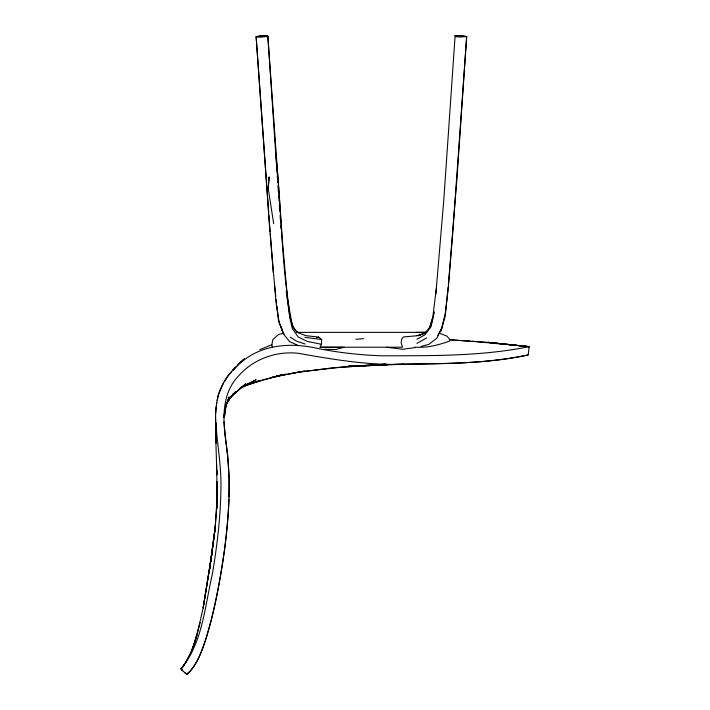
<?xml version="1.0" encoding="UTF-8"?>
<svg xmlns="http://www.w3.org/2000/svg" width="710" height="710" viewBox="0 0 710 710"><rect width="100%" height="100%" fill="white"/><g stroke="black" fill="none" stroke-linecap="round" stroke-linejoin="round"><path stroke-width="1.06" d="M216.949 500.577L217.012 481.38L216.648 508.795L217.136 493.29L216.55 463.399M228.957 499.325C227.111 540.115 220.908 580.709 211.172 620.354C205.607 639.106 201.56 660.513 186.819 674.491L184.76 672.636M228.975 497.115L229.179 478.398L227.653 456.281L225.452 437.6M224.014 417.453L224.12 414.134M216.798 504.863L216.648 508.795L216.985 498.784L215.387 525.782L209.051 572.934L214.819 530.885L216.585 509.247M325.189 349.293L335.723 349.542L344.164 347.243L320.059 347.226L321.417 344.314L321.639 339.495L318.648 337.099L305.504 335.626L296.878 332.12L292.99 326.724L290.062 317.45L287.47 298.67L282.385 240.237L267.848 36.458L264.706 35.544L256.141 36.813L268.726 213.089M215.76 427.668L216.195 443.084C215.796 422.663 212.822 400.413 223.961 382.015C229.321 372.617 237.22 365.064 245.846 358.665C266.241 344.11 292.493 342.93 316.261 348.148C337.64 352.568 359.358 354.956 381.155 355.79C430.553 355.701 480.555 356.509 529.19 346.666L528.178 354.911C487.424 363.777 445.41 363.52 403.91 364.212C368.17 365.526 332.937 359.384 297.898 353.252C275.986 350.98 253.47 359.082 238.808 375.67C221.218 393.535 222.736 420.231 226.099 443.155C231.282 478.504 229.188 514.377 224.555 549.664C220.002 580.212 214.864 610.84 205.474 640.331C200.992 652.348 196.83 665.9 186.801 674.5L188.603 672.45M435.842 294.117L443.777 200.122L455.11 35.784L458.447 35.544L466.621 36.521L457.213 175.246L448.374 284.861M466.727 36.6L460.169 36.982L455.82 36.734L455.066 35.97L458.58 35.5L466.727 36.6L452.643 234.158L448.321 287.63L445.312 313.145L441.638 328.357L436.934 338.102L428.938 344.323L421.021 346.418M268.247 188.576L269.099 177.047L268.247 188.576L273.696 223.685M448.161 287.017L445.232 316.154L441.025 331.082M212.743 547.836L215.387 525.782M209.601 569.411L214.819 530.885M436.339 288.579L432.763 317.397L429.825 327.159L425.246 332.777M224.36 417.436L225.993 405.641M224.422 416.326L225.931 406.271L229.064 396.881L225.478 407.016M212.192 551.954L203.158 607.92L212.192 551.954L203.158 607.92L197.194 634.225M216.142 406.945L215.68 413.353M216.514 404.806L216.887 402.668M217.26 400.529L218.192 395.186M272.249 347.226L271.877 344.687L272.826 339.584L278.444 334.561L283.237 333.336M434.413 311.903L430.952 326.831L425.006 334.774L416.93 339.238M185.372 663.104L191.061 652.437L193.147 647.032L200.158 622.581M184.485 665.066L181.085 668.873C188.718 658.88 193.661 647.298 196.874 635.21L192.002 649.89L193.732 645.106M429.559 328.251L432.843 317.317M430.846 325.153L432.647 319.296M193.147 647.032L196.883 635.21M218.591 394.174L223.348 383.498M437.839 335.315L441.638 328.357M225.585 405.809L230.368 397.618M224.378 381.758L227.475 376.513L231.07 372.324M180.81 668.864L182.71 670.764L181.085 668.873L184.147 664.755M228.522 400.245L233.776 393.411M233.634 393.34L230.901 396.704L239.74 388.991M227.679 401.452L235.924 391.405L232.898 394.449M232.507 370.647L237.859 365.188M186.819 674.491L187.733 673.453M232.365 370.629L235.48 367.354M230.732 396.881L245.988 383.764L239.909 388.21M298.36 345.53L289.68 341.723L284.497 335.262L282.722 332.005L279.225 323.05L276.101 302.984L269.64 228.221L256.141 36.813L258.697 36.015L264.874 35.527L267.848 36.095L276.385 163.531M181.085 668.873C202.59 642.941 204.782 606.58 212.201 574.958C217.189 545.644 220.686 516.01 220.961 486.252C221.227 462.831 216.355 439.783 215.538 416.433M238.311 389.701L256.177 379.699L247.231 384.11M416.912 343.383L426.595 337.96M425.263 332.91L423.364 333.913L425.246 333.088M320.059 347.226L402.526 347.208L401.141 343.134L401.638 339.265L403.315 336.984L418.234 335.644L426.142 332.253M259.718 349.666L271.877 344.687M240.655 387.509L260.046 380.48L246.654 384.651M267.2 36.325L267.848 36.095M418.234 335.644L422.343 334.259L417.089 335.608M316.713 337.738L318.648 337.099M243.335 386.355L262.966 379.859L285.775 374.188L276.332 376.282L297.49 372.368L332.404 367.851L385.983 364.159L358.541 365.819M244.559 385.388L280.592 375.164M528.169 354.911C484.211 364.363 438.86 363.6 394.148 364.31M280.645 375.128L270.545 377.72L304.59 370.931M267.848 36.458L259.683 37.213L256.141 36.813M290.789 373.646L299.842 371.862L342.078 367.097L375.696 365.268M415.563 347.518L402.783 349.267L386.515 347.243M355.879 339.291L363.6 338.643M348.663 366.413L355.248 366.014M377.862 365.153L388.707 364.558M348.69 366.493L403.91 364.212M351.636 366.023L348.361 366.156L352.719 366.014M360.352 365.668L369.067 365.304M377.791 364.949L386.506 364.594M360.352 365.721L371.25 365.304M377.782 365.046L387.598 364.665M414.64 347.146C426.603 348.104 438.398 345.131 449.563 341.084L449.82 339.726L458.997 340.436M296.842 332.369L426.444 332.36L416.362 332.351M462.308 340.649L470.029 341.164M472.239 341.306L529.19 346.666L488.036 342.309L529.19 346.666L486.581 342.255L450.167 339.85L446.945 336.105L439.446 333.212M304.803 337.383L321.639 339.495M321.417 344.314L307.173 341.386L298.156 336.913L292.28 328.508L289.715 317.184L286.245 291.047M305.123 344.013L296.656 341.226L290.275 337.161M298.999 332.857L295.333 330.532L292.174 325.144M181.955 670.098L185.505 673.311M455.11 35.784L455.616 36.263M266.916 35.722L267.342 36.263M276.882 306.116L278.435 320.112L283.84 334.09M292.724 327.079C280.858 270.173 282.092 211.26 275.675 153.6M281.311 327.044L282.074 330.248M274.61 285.651L275.799 296.425M276.163 299.655L276.518 302.886M224.005 421.82L225.354 436.552M268.895 215.29L269.472 222.984M269.64 225.176L270.146 231.78M270.315 233.972L273.235 272.454M276.545 165.741L277.095 173.462M277.255 175.672L277.734 182.292M277.965 185.603L278.444 192.224M278.675 195.534L279.074 201.054M279.385 205.465L279.784 210.985M280.095 215.396L280.414 219.816M280.805 225.336L281.045 228.647M215.991 422.965L216.159 428.299M216.914 474.892L215.804 440.049M216.772 470.233L216.905 474.209M244.444 358.79L238.143 364.292L244.444 358.79"/></g></svg>
